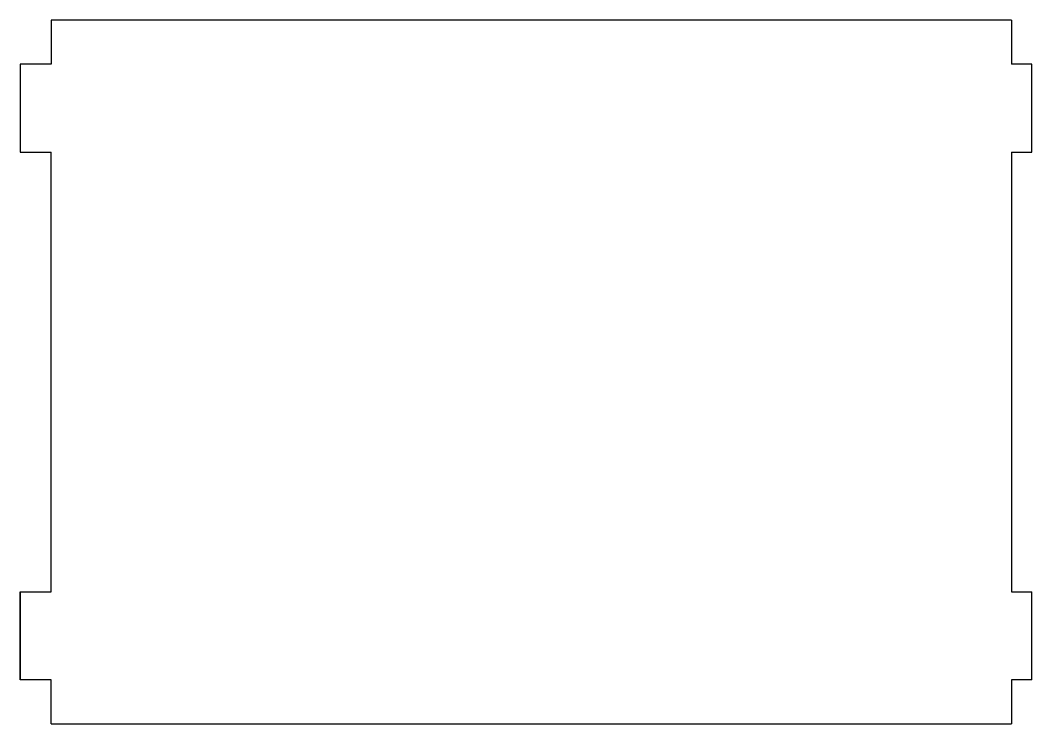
# Model space of a CAD drawing. Header units: millimetres. Extents: x 0 to 115, y 0 to 80.
import ezdxf

# ---------------------------------------------------------------- set-up
doc = ezdxf.new("R2010")
doc.units = ezdxf.units.MM
doc.layers.get('0').update_dxf_attribs({"linetype": 'CONTINUOUS'})

msp = doc.modelspace()

# ---------------------------------------------------------------- linework, layer by layer
for p, q in [((112.7, 80), (3.5, 80)), ((3.5, 80), (3.5, 75)), ((112.7, 80), (112.7, 75)), ((3.5, 75), (0, 75)), ((3.5, 75), (0, 75)), ((0, 75), (0, 65)), ((0, 75), (0, 65)), ((115, 75), (112.7, 75)), ((115, 65), (115, 75)), ((0, 65), (3.5, 65)), ((3.5, 15), (3.5, 65)), ((112.7, 65), (115, 65)), ((112.7, 65), (112.7, 15)), ((0, 5), (0, 15)), ((0, 15), (3.5, 15)), ((0, 15), (0, 5)), ((112.7, 15), (115, 15)), ((115, 5), (115, 15)), ((115, 5), (115, 15)), ((3.5, 5), (0, 5)), ((3.5, 5), (0, 5)), ((3.5, 0), (3.5, 5)), ((115, 5), (112.7, 5)), ((112.7, 5), (112.7, 0)), ((3.5, 0), (112.7, 0))]:
    msp.add_line(p, q)

doc.saveas('drawing.dxf')
